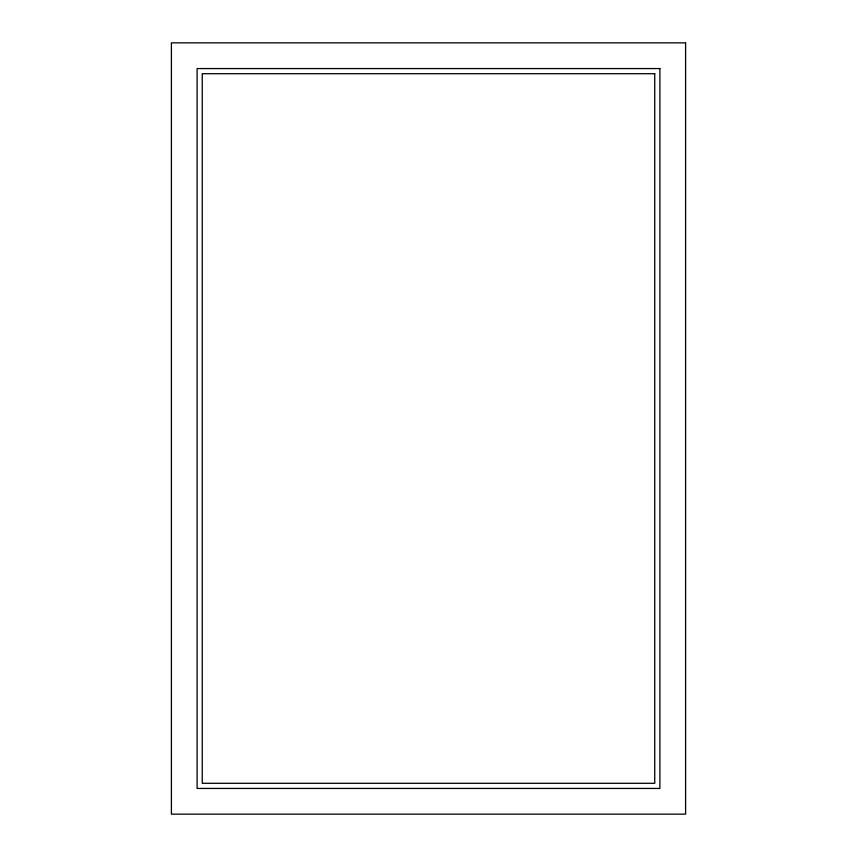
<?xml version="1.0" encoding="UTF-8"?>
<svg xmlns="http://www.w3.org/2000/svg" width="857" height="857" viewBox="0 0 857 857"><rect width="100%" height="100%" fill="white"/><g stroke="black" fill="none" stroke-linecap="round" stroke-linejoin="round"><path stroke-width="1.29" d="M685.6 42.85L171.4 42.85L171.4 814.15L685.6 814.15L685.6 42.85M659.89 68.56L197.11 68.56L197.11 788.44L659.89 788.44L659.89 68.56M654.748 73.702L202.252 73.702L202.252 783.298L654.748 783.298L654.748 73.702"/></g></svg>
